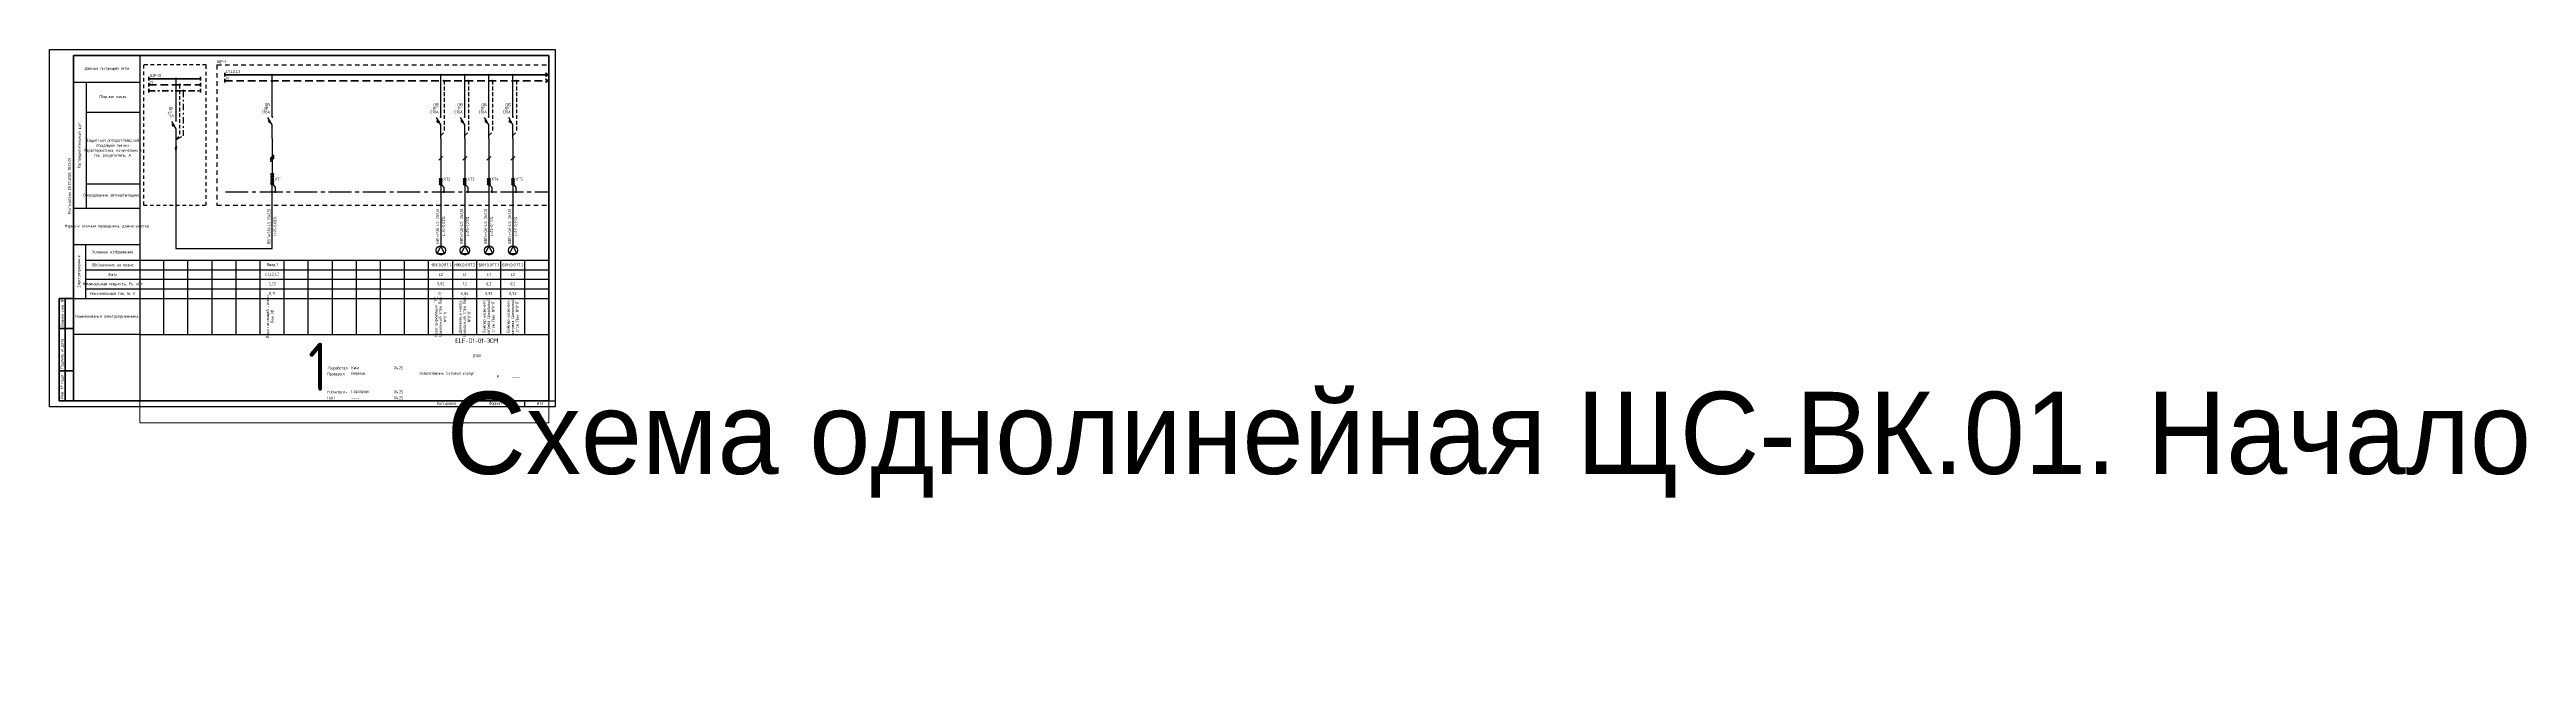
# Paper-space layout 'ЩР' of a CAD drawing. Header units: millimetres. Extents: x 0 to 2058, y -218 to 297.
# The model-space entities are those that its viewports show. They can reach past a viewport. Long polylines and large blocks are cut down to what shows.
import ezdxf
from ezdxf.enums import TextEntityAlignment as Align

# ---------------------------------------------------------------- set-up
doc = ezdxf.new("R2018")
doc.units = ezdxf.units.MM
doc.set_wipeout_variables(frame=1)
for name, pattern in [('CENTER2', [28.575, 19.05, -3.175, 3.175, -3.175]), ('HIDDEN2', [4.7625, 3.175, -1.5875]), ('JIS_02_0.7', [1.35, 0.75, -0.6]), ('Штрихштриховая', [10.936111, 5.291667, -2.116667, 1.411111, -2.116667])]:
    doc.linetypes.add(name, pattern=pattern)
doc.layers.add('0_UNC Defpoints ЭОМ', color=6, linetype='Continuous', plot=False)
for name, color, linetype in [('0_UNC_10 Доп. Оборудование', 1, 'Continuous'), ('0_Рамка', 7, 'Continuous'), ('SX_BLOCKS', 7, 'Continuous'), ('SX_BOUND', 7, 'JIS_02_0.7'), ('SX_LINES', 7, 'Continuous'), ('SX_PE', 3, 'CENTER2'), ('SX_TABLE', 7, 'Continuous'), ('SX_TEXT', 7, 'Continuous')]:
    doc.layers.add(name, color=color, linetype=linetype)
doc.styles.get("Standard").update_dxf_attribs({"font": 'arial.ttf'})
doc.styles.add('SX_GOST', font='GOST2304A_0.ttf')
doc.styles.add('UNC_A', font='GOST2304A_0.ttf')
doc.styles.add('Unecom', font='GOST2304A_0.ttf', dxfattribs={"height": 2.5})
doc.styles.add('СПДС', font='isocpeur.ttf', dxfattribs={"width": 0.8, "height": 2.5})

# ---------------------------------------------------------------- blocks, each defined once
blk = doc.blocks.new('*U161')
at = {"lineweight": 60, "ltscale": 10}
for p, q in [((20, 292), (415, 292)), ((20, 5), (20, 292)), ((415, 292), (415, 5)), ((8, 90), (20, 90)), ((8, 5), (8, 90)), ((13, 90), (13, 5)), ((20, 90), (20, 5)), ((20, 90), (20, 5)), ((8, 65), (20, 65)), ((8, 30), (20, 30)), ((20, 5), (8, 5)), ((415, 5), (20, 5))]:
    blk.add_line(p, q, dxfattribs=at)
at = {"layer": '0_UNC Defpoints ЭОМ', "ltscale": 10}
blk.add_lwpolyline([(420, 0), (0, 0), (0, 297), (420, 297)], close=True, dxfattribs=at)
at = {"layer": '0_UNC Defpoints ЭОМ', "lineweight": 30}
blk.add_lwpolyline([(395, 5), (420, 5), (420, 0), (395, 0)], close=True, dxfattribs=at)
at = {"char_height": 2.5, "attachment_point": 4, "rotation": 90, "style": 'Unecom'}
for s, insert, width in [('{\\fGOST type A|b0|i1|c204|p34; }Взамен инв. №', (10.5, 65), 25), (' Подпись и дата', (10.5, 30), 35), (' Инв. № подл.', (10.5, 5), 24.419)]:
    blk.add_mtext(s, dxfattribs=dict(at, insert=insert, width=width))
at = {"style": 'Unecom'}
for s, insert, char_height, width, attachment_point, line_spacing_factor in [('ELF-D1-01-ЭОМ', (355, 55), 4, 120, 5, 2), ('D100', (355, 42.5), 2.5, 115, 5, 1.5), ('Разработал', (230.7, 32), 2.5, 20, 4, 2), ('Проверил', (230.7, 27), 2.5, 20, 4, 2), ('Ким', (250.8, 32.5), 2.5, 19.921, 4, 2), ('Вересов', (250.8, 27.5), 2.5, 19.921, 4, 2), ('04.25', (290, 32.5), 2.5, 10, 5, 2), ('Хозяйственно-бытовой корпус', (330, 27.5), 2.5, 70, 5, 1.5), ('Р', (372.5, 25), 2.5, 15, 5, 2), ('Н.Контроль', (230.7, 12), 2.5, 20, 4, 2), ('ГИП', (230.7, 7.3), 2.5, 20, 4, 2), ('----', (250.8, 7), 2.5, 19.921, 4, 2), ('Гарбарчук', (250.8, 12.5), 2.5, 19.921, 4, 2), ('04.25', (290, 12.5), 2.5, 10, 5, 2), ('04.25', (290, 7.5), 2.5, 10, 5, 2)]:
    blk.add_mtext(s, dxfattribs=dict(at, insert=insert, char_height=char_height, width=width, attachment_point=attachment_point, line_spacing_factor=line_spacing_factor))
at = {"char_height": 2.5, "attachment_point": 4, "style": 'Unecom'}
for s, insert, width in [('Формат  ', (364.9, 2.6), 50), ('\\pi1; ', (250, -133.2), 20), ('\\pi1; ', (250, -133.2), 20), ('\\pxi0.4; ', (250, -133.2), 20), ('\\pi1; ', (512.5, -218.3), 20), ('\\pi1; ', (512.5, -218.3), 20), ('\\pxi0.4; ', (512.5, -218.3), 20)]:
    blk.add_mtext(s, dxfattribs=dict(at, insert=insert, width=width))
at = {"style": 'Unecom'}
blk.add_attdef('ЛИСТ_№', text='', height=2.5, dxfattribs=at).set_placement((387.5, 25), align=Align.MIDDLE_CENTER)
blk.add_attdef('КОЛ-ВО_ЛИСТОВ', text='', height=2.5, dxfattribs=at).set_placement((404.7, 23.7), align=Align.CENTER)
at = {"lineweight": 30, "flags": 104}
blk.add_attdef('ОПИСАНИЕ_ЛИСТА', text='', height=2.5, dxfattribs=at).set_placement((329.9, 12.5), align=Align.MIDDLE_CENTER)
at = {"style": 'Unecom', "flags": 8}
blk.add_attdef('ФОРМАТ_БУМАГИ', (379.4, 1.3), '', height=2.5, dxfattribs=at)
at = {"layer": '0_Рамка', "style": 'СПДС', "width": 0.8}
blk.add_text('Распечатано 28.07.2026 18:15:01', height=2.5, rotation=90, dxfattribs=at).set_placement((16.5, 160), align=Align.MIDDLE_LEFT)
at = {"layer": 'Defpoints', "insert": (330, 2.5), "char_height": 2.5, "width": 70, "attachment_point": 5, "style": 'Unecom'}
blk.add_mtext('Копировал', dxfattribs=at)
blk = doc.blocks.new('_Боковик_схема Юником')
at = {"color": 0, "lineweight": -2, "ltscale": 3}
blk.add_lwpolyline([(0, 232), (55, 232), (55, 0), (0, 0)], close=True, dxfattribs=at)
for points in [[(0, 210), (55, 210), (55, 125), (10.3, 125)], [(10.3, 210), (10.3, 105)], [(10.3, 185), (55, 185)], [(0, 105), (55, 105)], [(0, 75), (55, 75)], [(10, 75), (10, 30)], [(10, 62), (51.8, 62)], [(10, 62), (55, 62)], [(10, 54), (55, 54)], [(10, 46), (55, 46)], [(0, 30), (55, 30)], [(10, 38), (55, 38)]]:
    blk.add_lwpolyline(points, dxfattribs=at)
at = {"color": 0, "lineweight": -2, "char_height": 2.5, "attachment_point": 5, "style": 'Unecom'}
for s, insert, width in [('Данные питающей сети', (27.5, 221), 55), ('Сборные шины', (32.6, 197.5), 44.736), ('Защитный аппарат/вводной отходящей линии.\\PХарактеристика, номинальный ток, расцепитель, А.', (32.6, 155), 44.736), ('Оборудование автоматизации', (31, 115.7), 37.884), ('Марка и сечение проводника, длина участка', (27.5, 90), 55), ('Условное изображение', (32.5, 68.5), 45), ('Номинальная мощность, Рн, кВт', (32.5, 42), 45), ('Обозначение на плане', (32.5, 58), 45), ('Фаза', (32.5, 50), 45), ('Номинальный ток, Iн, А', (32.5, 34), 45), ('Наименование электроприемника', (27.5, 15), 55)]:
    blk.add_mtext(s, dxfattribs=dict(at, insert=insert, width=width))
at = {"color": 0, "lineweight": -2, "char_height": 2.5, "attachment_point": 5, "rotation": 90, "style": 'Unecom'}
for s, insert, width in [('Распределительный щит', (5.1, 157.5), 105), ('Электроприемник', (4.6, 52.5), 45)]:
    blk.add_mtext(s, dxfattribs=dict(at, insert=insert, width=width))
blk = doc.blocks.new('*U102')
at = {"linetype": 'ByBlock', "lineweight": 40}
for points in [[(0, 1.5), (0, -1.5)], [(0, 0), (42.9, 0)], [(42.9, 1.5), (42.9, -1.5)], [(0, -3.5), (0, -6.5)], [(42.9, -3.5), (42.9, -6.5)]]:
    blk.add_lwpolyline(points, dxfattribs=at)
at = {"color": 4, "linetype": 'HIDDEN2', "lineweight": 40, "ltscale": 2}
blk.add_lwpolyline([(0, -5), (42.9, -5)], dxfattribs=at)
at = {"insert": (1.2, -1.6), "char_height": 2.5, "attachment_point": 1, "style": 'UNC_A'}
blk.add_mtext_dynamic_manual_height_columns('N', width=3.844, gutter_width=12.5, heights=[0], dxfattribs=at)
at = {"style": 'UNC_A'}
blk.add_attdef('ЛИНИЯ', (1, 1.5), '', height=2.5, dxfattribs=at)
blk = doc.blocks.new('*U104')
at = {"lineweight": 25}
for p, q in [((-0.7, -0.7), (0.7, 0.7)), ((-0.7, -1.7), (0.7, -0.3)), ((-0.7, -2.7), (0.7, -1.3))]:
    blk.add_line(p, q, dxfattribs=at)
blk = doc.blocks.new('*U122')
for p, q in [((0, -36.3), (0, -1.2)), ((0, -42.8), (-3.5, -36.7)), ((-0.4, -36.6), (0.4, -35.9)), ((0.4, -36.6), (-0.4, -35.9)), ((0, -54.3), (0, -42.8))]:
    blk.add_line(p, q)
at = {"color": 4, "linetype": 'HIDDEN2'}
for p in [(3, -6.2), (0, -51.6)]:
    blk.add_line(p, (3, -48.6), dxfattribs=at)
blk.add_lwpolyline([(-2.1, -41.1), (-3.1, -39.4), (-2.3, -38.9), (-1.3, -40.6)], close=True)
for centre in [(0, -1.2), (3, -6.2)]:
    blk.add_circle(centre, 0.5)
at = {"insert": (-6.2, -24.9), "char_height": 2.5, "attachment_point": 1, "style": 'Unecom'}
blk.add_mtext_dynamic_manual_height_columns('\\pxql;QF', width=5.707, gutter_width=12.5, heights=[4.37], dxfattribs=at)
at = {"style": 'Unecom'}
for tag, p in [('P', (-3.4, -30.4)), ('A', (-1.7, -33.3))]:
    blk.add_attdef(tag, text='', height=2.5, dxfattribs=at).set_placement(p, align=Align.RIGHT)
blk.add_attdef('N', (-3.2, -27.4), '', height=2.5, dxfattribs=at)
blk = doc.blocks.new('*U306')
at = {"color": 0}
blk.add_wipeout([(-2.5, 0), (-2.5, 0.6), (-2.3, 1), (-2.1, 1.4), (-1.8, 1.8), (-1.5, 2), (-1.2, 2.2), (-1, 2.3), (-0.5, 2.4), (-0.2, 2.5), (0.1, 2.5), (0.4, 2.5), (0.7, 2.4), (1, 2.3), (1.2, 2.2), (1.5, 2), (1.8, 1.7), (2, 1.4), (2.2, 1.2), (2.3, 0.8), (2.4, 0.6), (2.5, 0.3), (2.5, 0), (2.5, -0.2), (2.4, -0.5), (2.3, -0.9), (2.2, -1.2), (2.1, -1.4), (1.9, -1.6), (1.7, -1.8), (1.6, -1.9), (1.4, -2.1), (1.1, -2.2), (0.9, -2.3), (0.8, -2.4), (0.6, -2.4), (0.3, -2.5), (0, -2.5), (-0.3, -2.5), (-0.7, -2.4), (-1, -2.3), (-1.1, -2.3), (-1.3, -2.2), (-1.5, -2), (-1.6, -2), (-1.7, -1.8), (-1.9, -1.7), (-2.1, -1.5), (-2.2, -1.3), (-2.3, -1), (-2.4, -0.9), (-2.4, -0.7), (-2.5, -0.5), (-2.5, -0.2)], dxfattribs=at)
at = {"color": 0, "ltscale": 0.3}
for points in [[(0, 2.5), (-2, -1.6)], [(0, 2.5), (1.9, -1.6)], [(-2, -1.6), (1.9, -1.6)]]:
    blk.add_lwpolyline(points, dxfattribs=at)
at = {"color": 0}
blk.add_circle((0, 0), 2.5, dxfattribs=at)
blk.add_circle((0, 0), 2.5, dxfattribs=at)
at = {"color": 18, "true_color": 0x000000, "style": 'Unecom'}
blk.add_attdef('H.', (-0.6, 5.3), '', height=2.5, dxfattribs=at)
blk = doc.blocks.new('SX_TCOL')
for p, q in [((-10, 62), (10, 62)), ((10, 0), (10, 62)), ((-10, 54), (10, 54)), ((-10, 46), (10, 46)), ((-10, 38), (10, 38)), ((-10, 30), (10, 30)), ((-10, 0), (10, 0))]:
    blk.add_line(p, q)
at = {"style": 'SX_GOST'}
for tag, p in [('CAB1', (-2.6, 90)), ('CAB2', (2.6, 90)), ('NAME1', (-3.6, 15)), ('NAME2', (0, 15)), ('NAME3', (3.6, 15))]:
    blk.add_attdef(tag, text='', height=2.5, rotation=90, dxfattribs=at).set_placement(p, align=Align.MIDDLE)
for tag, p in [('POW', (0, 42)), ('LINE', (0, 58)), ('PH', (0, 50)), ('CUR', (0, 34))]:
    blk.add_attdef(tag, text='', height=2.5, dxfattribs=at).set_placement(p, align=Align.MIDDLE)
blk = doc.blocks.new('*U309')
at = {"lineweight": 40}
for p, q in [((268.3, 0), (266.3, 1.5)), ((268.3, 0), (266.3, -1.5)), ((268.3, -5), (266.3, -3.5)), ((268.3, -5), (266.3, -6.5))]:
    blk.add_line(p, q, dxfattribs=at)
at = {"linetype": 'ByBlock', "lineweight": 40}
for points in [[(0, 1.5), (0, -1.5)], [(0, 0), (268.3, 0)], [(0, -3.5), (0, -6.5)]]:
    blk.add_lwpolyline(points, dxfattribs=at)
at = {"color": 4, "linetype": 'HIDDEN2', "lineweight": 40, "ltscale": 2}
blk.add_lwpolyline([(0, -5), (268.3, -5)], dxfattribs=at)
at = {"insert": (1.2, -1.6), "char_height": 2.5, "attachment_point": 1, "style": 'UNC_A'}
blk.add_mtext_dynamic_manual_height_columns('N', width=3.844, gutter_width=12.5, heights=[0], dxfattribs=at)
at = {"style": 'UNC_A'}
blk.add_attdef('ЛИНИЯ', (1, 1.5), '', height=2.5, dxfattribs=at)
blk = doc.blocks.new('*U310')
for p, q in [((0, -36.3), (0, -1.2)), ((0, -42.8), (-3.5, -36.7)), ((-0.4, -36.6), (0.4, -35.9)), ((0.4, -36.6), (-0.4, -35.9)), ((0, -54.3), (0, -42.8))]:
    blk.add_line(p, q)
blk.add_lwpolyline([(-2.1, -41.1), (-3.1, -39.4), (-2.3, -38.9), (-1.3, -40.6)], close=True)
blk.add_circle((0, -1.2), 0.5)
at = {"insert": (-6.2, -24.9), "char_height": 2.5, "attachment_point": 1, "style": 'Unecom'}
blk.add_mtext_dynamic_manual_height_columns('\\pxql;QF', width=5.707, gutter_width=12.5, heights=[4.37], dxfattribs=at)
at = {"style": 'Unecom'}
for tag, p in [('P', (-3.4, -30.4)), ('A', (-1.7, -33.3))]:
    blk.add_attdef(tag, text='', height=2.5, dxfattribs=at).set_placement(p, align=Align.RIGHT)
blk.add_attdef('N', (-3.2, -27.4), '', height=2.5, dxfattribs=at)
blk = doc.blocks.new('*U311')
for p, q in [((0, -36.3), (0, -1.2)), ((0, -42.8), (-3.5, -36.7)), ((-0.4, -36.6), (0.4, -35.9)), ((0.4, -36.6), (-0.4, -35.9)), ((0, -54.3), (0, -42.8))]:
    blk.add_line(p, q)
at = {"color": 4, "linetype": 'HIDDEN2'}
for p in [(3, -6.2), (0, -51.6)]:
    blk.add_line(p, (3, -48.6), dxfattribs=at)
blk.add_lwpolyline([(-2.1, -41.1), (-3.1, -39.4), (-2.3, -38.9), (-1.3, -40.6)], close=True)
for centre in [(0, -1.2), (3, -6.2)]:
    blk.add_circle(centre, 0.5)
at = {"insert": (-6.2, -24.9), "char_height": 2.5, "attachment_point": 1, "style": 'Unecom'}
blk.add_mtext_dynamic_manual_height_columns('\\pxql;QF', width=5.707, gutter_width=12.5, heights=[4.37], dxfattribs=at)
at = {"style": 'Unecom'}
for tag, p in [('P', (-3.4, -30.4)), ('A', (-1.7, -33.3))]:
    blk.add_attdef(tag, text='', height=2.5, dxfattribs=at).set_placement(p, align=Align.RIGHT)
blk.add_attdef('N', (-3.2, -27.4), '', height=2.5, dxfattribs=at)
blk = doc.blocks.new('XT')
at = {"color": 32, "true_color": 0xcd6928}
for p, q in [((0.8, 0), (-1, -1.8)), ((1, -0.2), (-0.8, -2))]:
    blk.add_line(p, q, dxfattribs=at)
at = {"color": 5}
for p, q in [((0.8, -2), (-1, -3.8)), ((1, -2.2), (-0.8, -4))]:
    blk.add_line(p, q, dxfattribs=at)
at = {"color": 32, "true_color": 0xcd6928}
blk.add_circle((0, -1), 1, dxfattribs=at)
at = {"color": 5}
blk.add_circle((0, -3), 1, dxfattribs=at)
at = {"style": 'UNC_A'}
blk.add_attdef('1', (1.7, 0.1), '', height=2.5, dxfattribs=at)
blk = doc.blocks.new('SX_XTPE')
at = {"color": 3}
for p, q in [((0.753, 1.003), (-1.003, -0.753)), ((1.003, 0.753), (-0.753, -1.003))]:
    blk.add_line(p, q, dxfattribs=at)
blk.add_circle((0, 0), 1, dxfattribs=at)
blk = doc.blocks.new('SX_XT3')
at = {"color": 32, "true_color": 0xcd6928}
for p, q in [((0.7533, 4.0033), (-1.0033, 2.2467)), ((0.7533, 2.0033), (-1.0033, 0.2467)), ((1.0033, 3.7533), (-0.7533, 1.9967)), ((1.0033, 1.7533), (-0.7533, -0.0033))]:
    blk.add_line(p, q, dxfattribs=at)
for centre in [(0, 3), (0, 1)]:
    blk.add_circle(centre, 1, dxfattribs=at)

msp = doc.modelspace()

# ---------------------------------------------------------------- linework, layer by layer
at = {"color": 6}
for points in [[(395, 1578), (55, 1578), (55, 1291), (395, 1291), (395, 1578)], [(735, 1578), (395, 1578), (395, 1291), (735, 1291), (735, 1578)]]:
    msp.add_lwpolyline(points, dxfattribs=at)
at = {"linetype": 'JIS_02_0.7', "ltscale": 4}
msp.add_lwpolyline([(110.2, 1570.2), (58.1, 1570.2), (58.1, 1453.5), (110.2, 1453.5), (110.2, 1570.2)], dxfattribs=at)
at = {"lineweight": 40}
for points in [[(62.6, 1550.2), (62.6, 1547.2)], [(105.4, 1550.2), (105.4, 1547.2)]]:
    msp.add_lwpolyline(points, dxfattribs=at)
at = {"color": 3, "linetype": 'Штрихштриховая', "lineweight": 40}
msp.add_lwpolyline([(62.6, 1548.7), (105.4, 1548.7)], dxfattribs=at)
at = {"color": 3, "linetype": 'Штрихштриховая'}
for points in [[(91.1, 1548.7), (91.1, 1511.2)], [(85.1, 1508.3), (91.1, 1511.2)]]:
    msp.add_lwpolyline(points, dxfattribs=at)
at = {"color": 0, "linetype": 'ByBlock', "lineweight": -3}
msp.add_circle((91.1, 1548.7), 0.575, dxfattribs=at)
at = {"layer": 'SX_BOUND', "ltscale": 5}
for p, q in [((119.1, 1570.2), (393, 1570.2)), ((119.1, 1570.2), (119.1, 1453.5)), ((119.1, 1453.5), (393, 1453.5))]:
    msp.add_line(p, q, dxfattribs=at)
at = {"layer": 'SX_LINES'}
for p, q in [((85, 1505.7), (85, 1417.7)), ((165, 1509), (165, 1476.2)), ((305, 1509), (305, 1476.2)), ((325, 1509), (325, 1476.2)), ((345, 1509), (345, 1476.2)), ((365, 1509), (365, 1476.2)), ((163.4, 1492.3), (166.6, 1495.5)), ((163.4, 1491), (166.6, 1494.2)), ((163.4, 1489.7), (166.6, 1492.9)), ((303.4, 1491), (306.6, 1494.2)), ((323.4, 1491), (326.6, 1494.2)), ((343.4, 1491), (346.6, 1494.2)), ((363.4, 1491), (366.6, 1494.2)), ((165, 1417.7), (165, 1470.2)), ((85, 1417.7), (165, 1417.7))]:
    msp.add_line(p, q, dxfattribs=at)
at = {"layer": 'SX_PE'}
for p, q in [((126.1, 1464.6), (394, 1464.6)), ((165.7, 1470.5), (167.5, 1468.7)), ((167.5, 1468.7), (167.5, 1464.6)), ((305.7, 1470.5), (307.5, 1468.7)), ((307.5, 1468.7), (307.5, 1464.6)), ((325.7, 1470.5), (327.5, 1468.7)), ((327.5, 1468.7), (327.5, 1464.6)), ((345.7, 1470.5), (347.5, 1468.7)), ((347.5, 1468.7), (347.5, 1464.6)), ((365.7, 1470.5), (367.5, 1468.7)), ((367.5, 1468.7), (367.5, 1464.6))]:
    msp.add_line(p, q, dxfattribs=at)
for centre in [(167.5, 1464.6), (307.5, 1464.6), (327.5, 1464.6), (347.5, 1464.6), (367.5, 1464.6)]:
    msp.add_circle(centre, 0.5, dxfattribs=at)

# ---------------------------------------------------------------- block references
msp.add_blockref('*U102', (62.6, 1558.7)).add_auto_attribs({'ЛИНИЯ': 'ЩР-01'})
at = {"color": 1}
ref = msp.add_blockref('*U122', (85.1, 1560), dxfattribs=at)
ref.add_attrib('P', '3P', dxfattribs={"height": 2.5, "style": 'Unecom'}).set_placement((81.7, 1529.5), align=Align.RIGHT)
ref.add_attrib('A', '16А', dxfattribs={"height": 2.5, "style": 'Unecom'}).set_placement((83.4, 1526.7), align=Align.RIGHT)
msp.add_blockref('*U104', (85, 1502.1))
at = {"layer": 'SX_BLOCKS'}
for name, p, values in [('*U310', (165, 1563.2), {'N': '1', 'P': '3P', 'A': 'C16А'}), ('*U311', (305, 1563.2), {'N': '2', 'P': '1P', 'A': 'C10А'}), ('*U311', (325, 1563.2), {'N': '3', 'P': '1P', 'A': 'C10А'}), ('*U311', (345, 1563.2), {'N': '4', 'P': '1P', 'A': 'C10А'}), ('*U311', (365, 1563.2), {'N': '5', 'P': '1P', 'A': 'C10А'})]:
    msp.add_blockref(name, p, dxfattribs=at).add_auto_attribs(values)
for name, p in [('SX_XT3', (165, 1476.2)), ('SX_XTPE', (165, 1471.2)), ('SX_XTPE', (305, 1471.2)), ('SX_XTPE', (325, 1471.2)), ('SX_XTPE', (345, 1471.2)), ('SX_XTPE', (365, 1471.2))]:
    msp.add_blockref(name, p, dxfattribs=at)
ref = msp.add_blockref('XT', (165, 1476.2), dxfattribs=at)
ref.add_attrib('1', 'XT1', (167.2, 1474), dxfattribs={"layer": '0', "height": 2.5, "style": 'UNC_A'})
ref = msp.add_blockref('XT', (305, 1476.2), dxfattribs=at)
ref.add_attrib('1', 'XT2', (307.2, 1474), dxfattribs={"layer": '0', "height": 2.5, "style": 'UNC_A'})
ref = msp.add_blockref('XT', (325, 1476.2), dxfattribs=at)
ref.add_attrib('1', 'XT3', (327.2, 1474), dxfattribs={"layer": '0', "height": 2.5, "style": 'UNC_A'})
ref = msp.add_blockref('XT', (345, 1476.2), dxfattribs=at)
ref.add_attrib('1', 'XT4', (347.2, 1474), dxfattribs={"layer": '0', "height": 2.5, "style": 'UNC_A'})
ref = msp.add_blockref('XT', (365, 1476.2), dxfattribs=at)
ref.add_attrib('1', 'XT5', (367.2, 1474), dxfattribs={"layer": '0', "height": 2.5, "style": 'UNC_A'})
at = {"layer": 'SX_LINES'}
msp.add_blockref('*U309', (125.7, 1562), dxfattribs=at).add_auto_attribs({'ЛИНИЯ': 'L1,L2,L3'})
at = {"layer": 'SX_TABLE'}
for name, p in [('_Боковик_схема Юником', (0, 1346)), ('SX_TCOL', (65, 1346)), ('SX_TCOL', (85, 1346)), ('SX_TCOL', (105, 1346)), ('SX_TCOL', (125, 1346)), ('SX_TCOL', (145, 1346)), ('SX_TCOL', (185, 1346)), ('SX_TCOL', (205, 1346)), ('SX_TCOL', (225, 1346)), ('SX_TCOL', (245, 1346)), ('SX_TCOL', (265, 1346)), ('SX_TCOL', (405, 1346))]:
    msp.add_blockref(name, p, dxfattribs=at)
ref = msp.add_blockref('SX_TCOL', (165, 1346), dxfattribs=at)
ref.add_attrib('NAME1', 'Ввод питающей линии', dxfattribs={"layer": '0', "height": 2.5, "rotation": 90, "style": 'SX_GOST', "width": 0.972403}).set_placement((161.4, 1361), align=Align.MIDDLE)
ref.add_attrib('NAME2', 'Пом. №', dxfattribs={"layer": '0', "height": 2.5, "rotation": 90, "style": 'SX_GOST'}).set_placement((165, 1361), align=Align.MIDDLE)
ref.add_attrib('CUR', '8,71', dxfattribs={"layer": '0', "height": 2.5, "style": 'SX_GOST'}).set_placement((165, 1380), align=Align.MIDDLE)
ref.add_attrib('POW', '5,73', dxfattribs={"layer": '0', "height": 2.5, "style": 'SX_GOST'}).set_placement((165, 1388), align=Align.MIDDLE)
ref.add_attrib('PH', 'L1,L2,L3', dxfattribs={"layer": '0', "height": 2.5, "style": 'SX_GOST'}).set_placement((165, 1396), align=Align.MIDDLE)
ref.add_attrib('LINE', 'Ввод.1', dxfattribs={"layer": '0', "height": 2.5, "style": 'SX_GOST'}).set_placement((165, 1404), align=Align.MIDDLE)
ref.add_attrib('CAB1', 'ВВГнг(А)-LS (5х2,5)', dxfattribs={"layer": '0', "height": 2.5, "rotation": 90, "style": 'SX_GOST'}).set_placement((162.4, 1436), align=Align.MIDDLE)
ref.add_attrib('CAB2', 'L=21-0,68%', dxfattribs={"layer": '0', "height": 2.5, "rotation": 90, "style": 'SX_GOST'}).set_placement((167.6, 1436), align=Align.MIDDLE)

# ---------------------------------------------------------------- texts
at = {"layer": 'Defpoints', "color": 6, "insert": (195, 1339.3), "char_height": 40, "attachment_point": 1, "style": 'Unecom'}
msp.add_mtext_dynamic_manual_height_columns('1', width=99.921, gutter_width=12.5, heights=[0], dxfattribs=at)
at = {"layer": 'SX_TEXT', "style": 'SX_GOST'}
msp.add_text('ЩР-1', height=2.5, dxfattribs=at).set_placement((119.1, 1571.7))

# ---------------------------------------------------------------- next in the draw order: block references
at = {"layer": '0_UNC_10 Доп. Оборудование', "color": 4, "xscale": 1.525827103834124, "yscale": 1.525827103834124, "zscale": 1.525827103834124}
for p in [(305.1, 1416), (325.1, 1416), (345.1, 1416), (365.1, 1416)]:
    msp.add_blockref('*U306', p, dxfattribs=at)

# ---------------------------------------------------------------- next in the draw order: linework, layer by layer
at = {"layer": 'SX_LINES'}
for p, q in [((305, 1470.2), (305, 1419)), ((325, 1470.2), (325, 1419)), ((345, 1470.2), (345, 1419)), ((365, 1470.2), (365, 1419))]:
    msp.add_line(p, q, dxfattribs=at)

# ---------------------------------------------------------------- next in the draw order: block references
at = {"layer": 'SX_TABLE'}
ref = msp.add_blockref('SX_TCOL', (305, 1346), dxfattribs=at)
ref.add_attrib('NAME1', 'Насос циркуляции ГВС', dxfattribs={"layer": '0', "height": 2.5, "rotation": 90, "style": 'SX_GOST', "width": 0.953142}).set_placement((301.4, 1361), align=Align.MIDDLE)
ref.add_attrib('NAME2', 'Цокольный этаж Пом.', dxfattribs={"layer": '0', "height": 2.5, "rotation": 90, "style": 'SX_GOST', "width": 0.996452}).set_placement((305, 1361), align=Align.MIDDLE)
ref.add_attrib('NAME3', '№011T', dxfattribs={"layer": '0', "height": 2.5, "rotation": 90, "style": 'SX_GOST'}).set_placement((308.6, 1361), align=Align.MIDDLE)
ref.add_attrib('CUR', '0,1', dxfattribs={"layer": '0', "height": 2.5, "style": 'SX_GOST'}).set_placement((305, 1380), align=Align.MIDDLE)
ref.add_attrib('POW', '0,02', dxfattribs={"layer": '0', "height": 2.5, "style": 'SX_GOST'}).set_placement((305, 1388), align=Align.MIDDLE)
ref.add_attrib('PH', 'L2', dxfattribs={"layer": '0', "height": 2.5, "style": 'SX_GOST'}).set_placement((305, 1396), align=Align.MIDDLE)
ref.add_attrib('LINE', 'НВК.0.011Т.1', dxfattribs={"layer": '0', "height": 2.5, "style": 'SX_GOST'}).set_placement((305, 1404), align=Align.MIDDLE)
ref.add_attrib('CAB1', 'ВВГнг(А)-LS (3х1,5)', dxfattribs={"layer": '0', "height": 2.5, "rotation": 90, "style": 'SX_GOST'}).set_placement((302.4, 1436), align=Align.MIDDLE)
ref.add_attrib('CAB2', 'L=14-0,02%', dxfattribs={"layer": '0', "height": 2.5, "rotation": 90, "style": 'SX_GOST'}).set_placement((307.6, 1436), align=Align.MIDDLE)
ref = msp.add_blockref('SX_TCOL', (325, 1346), dxfattribs=at)
ref.add_attrib('NAME1', 'Дренажные насосы', dxfattribs={"layer": '0', "height": 2.5, "rotation": 90, "style": 'SX_GOST'}).set_placement((321.4, 1361), align=Align.MIDDLE)
ref.add_attrib('NAME2', 'Цокольный этаж Пом.', dxfattribs={"layer": '0', "height": 2.5, "rotation": 90, "style": 'SX_GOST', "width": 0.996452}).set_placement((325, 1361), align=Align.MIDDLE)
ref.add_attrib('NAME3', '№011T', dxfattribs={"layer": '0', "height": 2.5, "rotation": 90, "style": 'SX_GOST'}).set_placement((328.6, 1361), align=Align.MIDDLE)
ref.add_attrib('CUR', '6,84', dxfattribs={"layer": '0', "height": 2.5, "style": 'SX_GOST'}).set_placement((325, 1380), align=Align.MIDDLE)
ref.add_attrib('POW', '1,5', dxfattribs={"layer": '0', "height": 2.5, "style": 'SX_GOST'}).set_placement((325, 1388), align=Align.MIDDLE)
ref.add_attrib('PH', 'L1', dxfattribs={"layer": '0', "height": 2.5, "style": 'SX_GOST'}).set_placement((325, 1396), align=Align.MIDDLE)
ref.add_attrib('LINE', 'НВК.0.011Т.2', dxfattribs={"layer": '0', "height": 2.5, "style": 'SX_GOST'}).set_placement((325, 1404), align=Align.MIDDLE)
ref.add_attrib('CAB1', 'ВВГнг(А)-LS (3х1,5)', dxfattribs={"layer": '0', "height": 2.5, "rotation": 90, "style": 'SX_GOST'}).set_placement((322.4, 1436), align=Align.MIDDLE)
ref.add_attrib('CAB2', 'L=15-1,27%', dxfattribs={"layer": '0', "height": 2.5, "rotation": 90, "style": 'SX_GOST'}).set_placement((327.6, 1436), align=Align.MIDDLE)
for p, values in [((345, 1346), {'NAME1': 'Бойлер косвеного', 'NAME2': 'нагрева Цокольный', 'NAME3': 'этаж Пом. №011T', 'CUR': '0,92', 'POW': '0,2', 'PH': 'L1', 'LINE': 'БКН.0.011Т.1', 'CAB1': 'ВВГнг(А)-LS (3х1,5)', 'CAB2': 'L=12-0,14%'}), ((365, 1346), {'NAME1': 'Бойлер косвеного', 'NAME2': 'нагрева Цокольный', 'NAME3': 'этаж Пом. №011T', 'CUR': '0,92', 'POW': '0,2', 'PH': 'L2', 'LINE': 'БКН.0.011Т.2', 'CAB1': 'ВВГнг(А)-LS (3х1,5)', 'CAB2': 'L=13-0,15%'})]:
    msp.add_blockref('SX_TCOL', p, dxfattribs=at).add_auto_attribs(values)
for p in [(285, 1346), (385, 1346)]:
    msp.add_blockref('SX_TCOL', p, dxfattribs=at)

psp = doc.layouts.new('ЩР')

# ---------------------------------------------------------------- block references
at = {"ltscale": 100}
ref = psp.add_blockref('*U161', (0, 0), dxfattribs=at)
ref.add_attrib('ФОРМАТ_БУМАГИ', 'А3', (379.4, 1.3), dxfattribs={"height": 2.5, "style": 'Unecom'})
ref.add_attrib('ЛИСТ_№', '----', dxfattribs={"height": 2.5, "style": 'Unecom'}).set_placement((387.5, 25), align=Align.MIDDLE_CENTER)
lines = psp.add_mtext('Схема однолинейная ЩС-ВК.01. Начало', dxfattribs={"insert": (329.9, 12.5), "char_height": 68.284, "attachment_point": 1})
ref.add_attrib('ОПИСАНИЕ_ЛИСТА', '', (329.9, 12.5), dxfattribs={"flags": 104}).embed_mtext(lines)
at = {"lineweight": -3}
psp.add_blockref('_Боковик_схема Юником', (20, 60), dxfattribs=at)

# ---------------------------------------------------------------- texts
at = {"insert": (407.5, 2.5), "char_height": 2.5, "width": 25, "attachment_point": 5, "line_spacing_factor": 2, "style": 'Unecom'}
psp.add_mtext('М1:1', dxfattribs=at)

# ---------------------------------------------------------------- viewports
at = {"layer": 'Defpoints', "color": 6}
psp.add_viewport(center=(245, 139.3), size=(340, 305.449), view_center_point=(225, 1425.3), view_height=305.449, dxfattribs=at)

doc.saveas('drawing.dxf')
